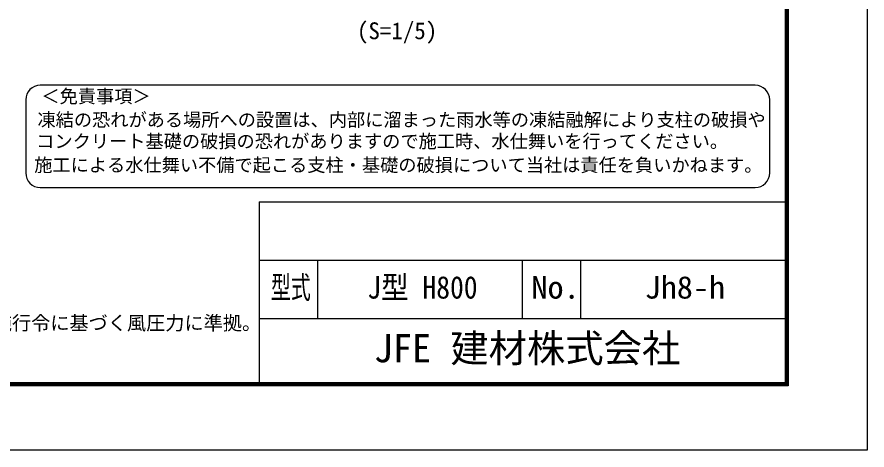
# Model space of a CAD drawing. Units: millimetres, scale not verified, with parts at other scales. Extents: x -4200 to 4200, y -2970 to 2970.
# Drawn here: x 1292 to 4200, y -2970 to -1488 of the extents above; entities that cross this region are included whole.
import ezdxf
from ezdxf.enums import TextEntityAlignment as Align

# ---------------------------------------------------------------- set-up
doc = ezdxf.new("R2010")
doc.units = ezdxf.units.MM
doc.header["$LTSCALE"] = 10
doc.layers.add('0-0_D-TTL-TXT', color=7, linetype='Continuous', lineweight=25)
doc.layers.add('0-C_D-TTL', color=7, linetype='Continuous', lineweight=25)
doc.styles.add('ＭＳ ゴシック', font='')
doc.styles.get('ＭＳ ゴシック').set_extended_font_data('MS Gothic')

msp = doc.modelspace()

# ---------------------------------------------------------------- linework, layer by layer
at = {"layer": '0-0_D-TTL-TXT', "color": 2}
for p, q in [((3817.33, -1721.25), (1371.78, -1721.25)), ((1321.78, -1771.25), (1321.78, -2021.25)), ((3867.33, -2021.25), (3867.33, -1771.25)), ((1371.78, -2071.25), (3817.33, -2071.25))]:
    msp.add_line(p, q, dxfattribs=at)
for centre, start, end in [((1371.78, -1771.25), 90, 180), ((3817.33, -1771.25), 0, 90), ((1371.78, -2021.25), 180, 270), ((3817.33, -2021.25), 270, 0)]:
    msp.add_arc(centre, 50, start, end, dxfattribs=at)
at = {"layer": '0-C_D-TTL'}
for p, q in [((2120.32, -2119.77), (2120.32, -2739.77)), ((2120.32, -2119.77), (3920.32, -2119.77)), ((2120.32, -2319.77), (3920.32, -2319.77)), ((2320.32, -2319.77), (2320.32, -2519.77)), ((3020.32, -2319.77), (3020.32, -2519.77)), ((3220.32, -2319.77), (3220.32, -2519.77)), ((2120.32, -2519.77), (3920.32, -2519.77))]:
    msp.add_line(p, q, dxfattribs=at)
at = {"layer": '0-C_D-TTL', "color": 2}
msp.add_lwpolyline([(-4199.68, 2970.23), (4200.32, 2970.23), (4200.32, -2969.77), (-4199.68, -2969.77)], close=True, dxfattribs=at)
at = {"layer": '0-C_D-TTL'}
for points in [[(-3929.68, 2750.23), (3930.32, 2750.23), (3930.32, -2749.77), (-3929.68, -2749.77)], [(-3927.18, 2747.73), (3927.82, 2747.73), (3927.82, -2747.27), (-3927.18, -2747.27)], [(-3924.68, 2745.23), (3925.32, 2745.23), (3925.32, -2744.77), (-3924.68, -2744.77)], [(-3922.18, 2742.73), (3922.82, 2742.73), (3922.82, -2742.27), (-3922.18, -2742.27)], [(-3919.68, 2740.23), (3920.32, 2740.23), (3920.32, -2739.77), (-3919.68, -2739.77)]]:
    msp.add_lwpolyline(points, close=True, dxfattribs=at)

# ---------------------------------------------------------------- texts
at = {"layer": '0-0_D-TTL-TXT', "style": 'ＭＳ ゴシック'}
for s, height, p in [('(S=1/5)', 57.7, (2455.06, -1580.89)), ('＜免責事項＞ \u3000\u3000', 45.67, (1375.49, -1795.43)), ('凍結の恐れがある場所への設置は、内部に溜まった雨水等の凍結融解により支柱の破損や', 45.67, (1361.96, -1875.93)), ('コンクリート基礎の破損の恐れがありますので施工時、水仕舞いを行ってください。', 45.67, (1357.85, -1949.35)), ('施工による水仕舞い不備で起こる支柱・基礎の破損について当社は責任を負いかねます。 ', 45.67, (1350.86, -2030.85)), ('（設計条件）風荷重：昭和57年改正 建築基準法・同施行令に基づく風圧力に準拠。', 48.09, (-332.13, -2573.38)), ('JFE 建材株式会社', 96.19, (2512.7, -2698.28))]:
    msp.add_text(s, height=height, dxfattribs=at).set_placement(p, align=Align.BOTTOM_LEFT)
for s, height, width, p in [('型式', 76.97, 0.65, (2160.59, -2474.58)), ('J型 H800', 76.98, 0.9, (2490.59, -2474.58)), ('No.', 76.98, 1.05, (3052.32, -2474.58)), ('Jh8-h', 76.98, 1.05, (3439.65, -2474.58))]:
    msp.add_text(s, height=height, dxfattribs=dict(at, width=width)).set_placement(p, align=Align.BOTTOM_LEFT)

doc.saveas('drawing.dxf')
